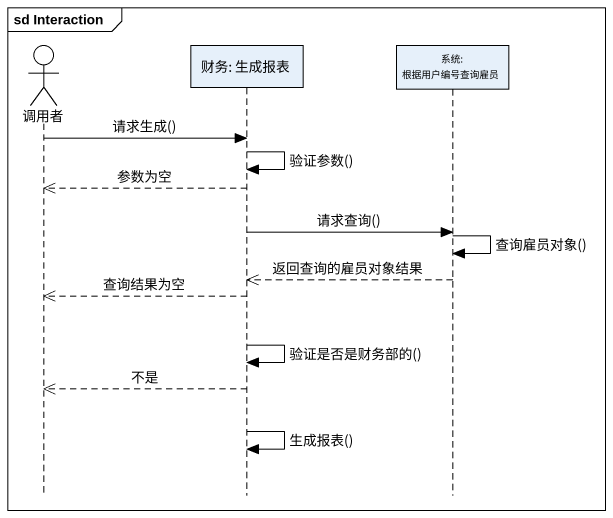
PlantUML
@startuml
mainframe sd Interaction
hide footbox
actor 调用者
participant "财务: 生成报表" as 财务_生成报表
participant "系统: 根据用户编号查询雇员" as 系统_根据用户编号查询雇员

调用者 -> 财务_生成报表 : 请求生成()
财务_生成报表 -> 财务_生成报表 : 验证参数()
财务_生成报表 -->> 调用者 : 参数为空
财务_生成报表 -> 系统_根据用户编号查询雇员 : 请求查询()
系统_根据用户编号查询雇员 -> 系统_根据用户编号查询雇员 : 查询雇员对象()
系统_根据用户编号查询雇员 -->> 财务_生成报表 : 返回查询的雇员对象结果
财务_生成报表 -->> 调用者 : 查询结果为空
财务_生成报表 -> 财务_生成报表 : 验证是否是财务部的()
财务_生成报表 -->> 调用者 : 不是
财务_生成报表 -> 财务_生成报表 : 生成报表()
@enduml
